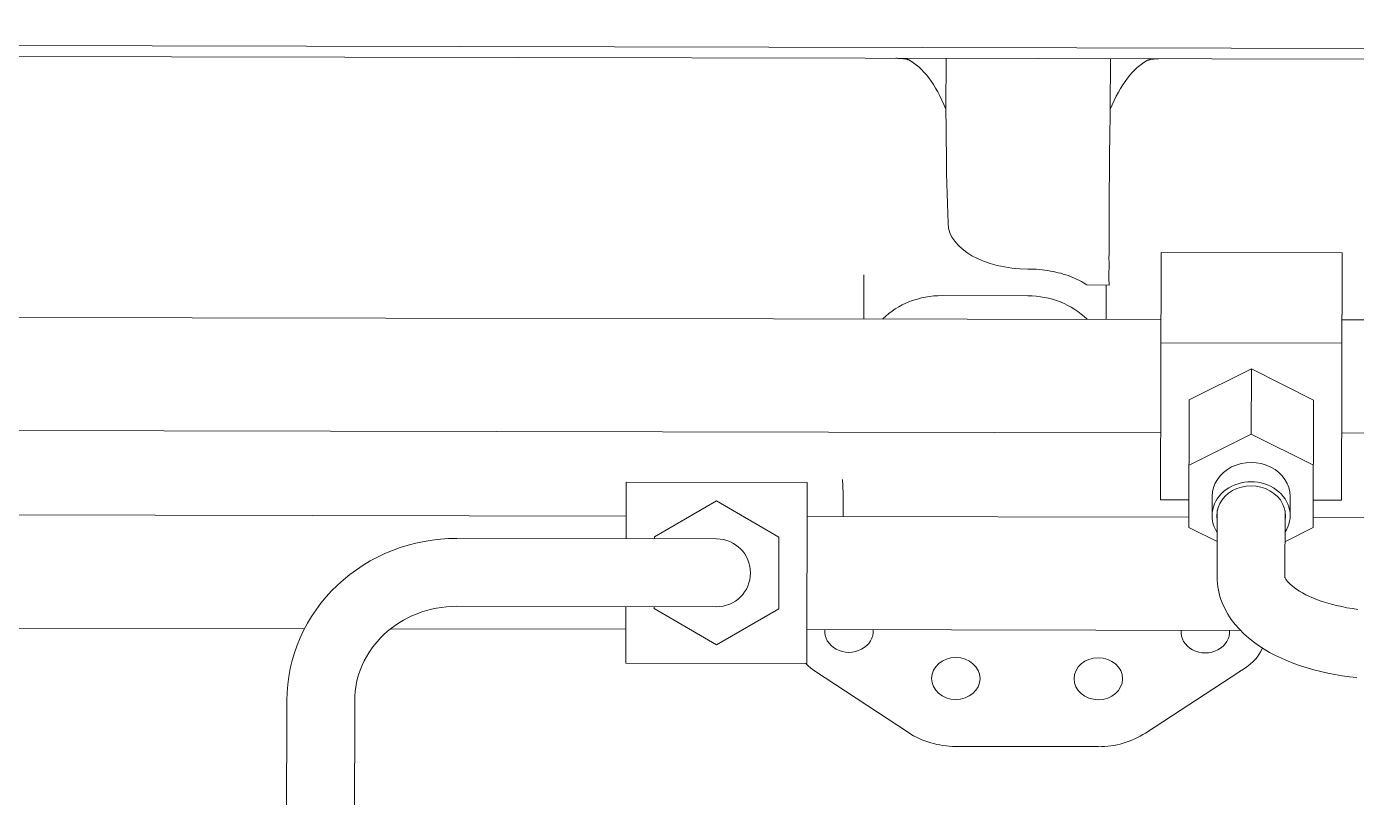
# Model space of a CAD drawing. Extents: x 766778 to 845620, y 133762 to 209800.
# Drawn here: x 785835.6 to 786022.2, y 191185.2 to 191293.3 of the extents above; entities that cross this region are included whole.
import ezdxf

# ---------------------------------------------------------------- set-up
doc = ezdxf.new("R2010")
doc.units = 0
doc.header["$MEASUREMENT"] = 0
doc.layers.get('0').update_dxf_attribs({"color": 1, "linetype": 'CONTINUOUS'})
doc.layers.add('LA-4748_SHOWN', color=2, linetype='CONTINUOUS', lineweight=53)

# ---------------------------------------------------------------- blocks, each defined once
blk = doc.blocks.new('ENGINE')
at = {"layer": 'LA-4748_SHOWN', "color": 252, "lineweight": 5}
for p, q in [((943551.65, 205991.11), (945316.13, 205981.2)), ((944742.82, 205982.85), (945050.34, 205981.23)), ((944909.58, 205981.97), (944909.48, 205981.97)), ((944909.67, 205981.97), (944909.58, 205981.97)), ((944909.77, 205981.96), (944909.67, 205981.97)), ((944909.86, 205981.96), (944909.77, 205981.96)), ((944909.96, 205981.96), (944909.86, 205981.96)), ((944910.05, 205981.95), (944909.96, 205981.96)), ((944910.15, 205981.95), (944910.05, 205981.95)), ((944910.24, 205981.94), (944910.15, 205981.95)), ((944910.33, 205981.93), (944910.24, 205981.94)), ((944910.42, 205981.92), (944910.33, 205981.93)), ((944910.5, 205981.91), (944910.42, 205981.92)), ((944910.58, 205981.9), (944910.5, 205981.91)), ((944910.66, 205981.89), (944910.58, 205981.9)), ((944910.74, 205981.88), (944910.66, 205981.89)), ((944910.81, 205981.87), (944910.74, 205981.88)), ((944910.87, 205981.86), (944910.81, 205981.87)), ((944910.94, 205981.84), (944910.87, 205981.86)), ((944911, 205981.83), (944910.94, 205981.84)), ((944911.06, 205981.82), (944911, 205981.83)), ((944911.11, 205981.8), (944911.06, 205981.82)), ((944911.17, 205981.78), (944911.11, 205981.8)), ((944911.21, 205981.76), (944911.17, 205981.78)), ((944911.26, 205981.75), (944911.21, 205981.76)), ((944911.3, 205981.73), (944911.26, 205981.75)), ((944916.52, 205981.93), (944916.48, 205974.82)), ((944939.58, 205981.81), (944939.54, 205974.7)), ((944945.01, 205981.63), (944944.96, 205981.62)), ((944945.06, 205981.65), (944945.01, 205981.63)), ((944945.11, 205981.66), (944945.06, 205981.65)), ((944945.17, 205981.67), (944945.11, 205981.66)), ((944945.22, 205981.68), (944945.17, 205981.67)), ((944945.28, 205981.69), (944945.22, 205981.68)), ((944945.34, 205981.7), (944945.28, 205981.69)), ((944945.41, 205981.71), (944945.34, 205981.7)), ((944945.48, 205981.72), (944945.41, 205981.71)), ((944945.55, 205981.73), (944945.48, 205981.72)), ((944945.62, 205981.74), (944945.55, 205981.73)), ((944945.69, 205981.74), (944945.62, 205981.74)), ((944945.77, 205981.75), (944945.69, 205981.74)), ((944945.85, 205981.75), (944945.77, 205981.75)), ((944945.93, 205981.76), (944945.85, 205981.75)), ((944946.01, 205981.76), (944945.93, 205981.76)), ((944946.1, 205981.77), (944946.01, 205981.76)), ((944946.18, 205981.77), (944946.1, 205981.77)), ((944946.27, 205981.77), (944946.18, 205981.77)), ((944946.35, 205981.78), (944946.27, 205981.77)), ((944944.84, 205981.57), (944944.81, 205981.56)), ((944944.88, 205981.59), (944944.84, 205981.57)), ((944944.92, 205981.6), (944944.88, 205981.59)), ((944944.96, 205981.62), (944944.92, 205981.6)), ((944916.72, 205958.77), (944916.54, 205965.8)), ((944939.33, 205958.26), (944939.32, 205957.91)), ((944939.32, 205957.91), (944939.32, 205957.55)), ((944939.32, 205957.55), (944939.32, 205957.19)), ((944939.31, 205955.76), (944939.3, 205955.41)), ((944939.32, 205956.83), (944939.31, 205956.47)), ((944939.31, 205956.47), (944939.31, 205956.11)), ((944939.31, 205956.11), (944939.31, 205955.76)), ((944939.32, 205957.19), (944939.32, 205956.83)), ((944939.3, 205954.36), (944939.29, 205954.02)), ((944939.29, 205954.02), (944939.29, 205953.68)), ((944939.29, 205953.68), (944939.29, 205953.34)), ((944939.3, 205955.41), (944939.3, 205955.06)), ((944939.3, 205955.06), (944939.3, 205954.71)), ((944939.3, 205954.71), (944939.3, 205954.36)), ((944946.42, 205919.93), (944946.6, 205954.62)), ((944946.6, 205954.62), (944972, 205954.49)), ((944971.82, 205919.79), (944972, 205954.49)), ((944928.28, 205952.35), (944927.9, 205952.35)), ((944928.68, 205952.33), (944928.28, 205952.35)), ((944929.08, 205952.31), (944928.68, 205952.33)), ((944929.49, 205952.28), (944929.08, 205952.31)), ((944929.9, 205952.23), (944929.49, 205952.28)), ((944930.3, 205952.18), (944929.9, 205952.23)), ((944930.7, 205952.12), (944930.3, 205952.18)), ((944931.08, 205952.06), (944930.7, 205952.12)), ((944931.46, 205951.98), (944931.08, 205952.06)), ((944931.82, 205951.91), (944931.46, 205951.98)), ((944932.17, 205951.82), (944931.82, 205951.91)), ((944932.51, 205951.73), (944932.17, 205951.82)), ((944939.29, 205952.33), (944939.28, 205951.99)), ((944939.28, 205951.99), (944939.28, 205951.66)), ((944939.29, 205953.34), (944939.29, 205953)), ((944939.29, 205953), (944939.29, 205952.66)), ((944939.29, 205952.66), (944939.29, 205952.33)), ((944904.85, 205945.43), (944904.88, 205951.61)), ((944932.86, 205951.63), (944932.51, 205951.73)), ((944933.21, 205951.52), (944932.86, 205951.63)), ((944933.55, 205951.4), (944933.21, 205951.52)), ((944933.88, 205951.27), (944933.55, 205951.4)), ((944934.21, 205951.14), (944933.88, 205951.27)), ((944934.53, 205951), (944934.21, 205951.14)), ((944934.83, 205950.86), (944934.53, 205951)), ((944935.13, 205950.71), (944934.83, 205950.86)), ((944935.41, 205950.56), (944935.13, 205950.71)), ((944935.68, 205950.4), (944935.41, 205950.56)), ((944935.93, 205950.24), (944935.68, 205950.4)), ((944936.17, 205950.08), (944935.93, 205950.24)), ((944936.17, 205950.08), (944939.28, 205950.06)), ((944938.86, 205945.26), (944938.89, 205950.06)), ((944939.28, 205951.66), (944939.28, 205951.33)), ((944939.28, 205951.33), (944939.28, 205951)), ((944939.28, 205951), (944939.28, 205950.68)), ((944939.28, 205950.68), (944939.28, 205950.37)), ((944939.28, 205950.37), (944939.28, 205950.06)), ((944915.87, 205948.66), (944927.88, 205948.6)), ((944946.55, 205945.21), (944701.96, 205946.5)), ((945216.55, 205943.79), (944971.95, 205945.08)), ((944946.54, 205941.92), (944971.94, 205941.79)), ((944959.22, 205938.24), (944950.47, 205933.92)), ((944959.22, 205938.24), (944959.17, 205929.09)), ((944967.93, 205933.83), (944959.22, 205938.24)), ((944950.37, 205916.04), (944950.47, 205933.92)), ((944967.83, 205915.95), (944967.93, 205933.83)), ((944946.47, 205929.33), (944701.87, 205930.62)), ((944959.17, 205929.09), (944950.42, 205924.77)), ((944967.88, 205924.68), (944959.17, 205929.09)), ((945216.47, 205927.91), (944971.87, 205929.2)), ((944871.43, 205922.66), (944871.39, 205914.72)), ((944871.43, 205922.66), (944896.83, 205922.52)), ((944896.83, 205922.52), (944896.7, 205897.12)), ((944901.8, 205922.79), (944901.8, 205922.91)), ((944901.81, 205922.67), (944901.8, 205922.79)), ((944901.81, 205922.55), (944901.81, 205922.67)), ((944901.82, 205922.42), (944901.81, 205922.55)), ((944901.83, 205922.29), (944901.82, 205922.42)), ((944901.83, 205922.17), (944901.83, 205922.29)), ((944901.84, 205922.03), (944901.83, 205922.17)), ((944901.84, 205921.9), (944901.84, 205922.03)), ((944901.85, 205921.77), (944901.84, 205921.9)), ((944901.85, 205921.64), (944901.85, 205921.77)), ((944901.85, 205921.51), (944901.85, 205921.64)), ((944901.86, 205921.39), (944901.85, 205921.51)), ((944901.86, 205921.26), (944901.86, 205921.39)), ((944901.87, 205921.14), (944901.86, 205921.26)), ((944901.87, 205921.02), (944901.87, 205921.14)), ((944901.87, 205920.91), (944901.87, 205921.02)), ((944901.87, 205920.79), (944901.87, 205920.91)), ((944901.88, 205920.69), (944901.87, 205920.79)), ((944901.87, 205917.74), (944901.88, 205920.17)), ((944901.88, 205920.59), (944901.88, 205920.69)), ((944901.88, 205920.49), (944901.88, 205920.59)), ((944901.88, 205920.4), (944901.88, 205920.49)), ((944901.88, 205920.32), (944901.88, 205920.4)), ((944901.88, 205920.24), (944901.88, 205920.32)), ((944901.88, 205920.17), (944901.88, 205920.24)), ((944953.62, 205917.69), (944953.64, 205920.39)), ((944964.59, 205917.63), (944964.61, 205920.33)), ((944871.41, 205917.9), (944697.84, 205918.81)), ((944884.12, 205919.97), (944875.36, 205914.98)), ((944892.82, 205914.88), (944884.12, 205919.97)), ((944946.42, 205919.93), (944950.39, 205919.91)), ((944954.35, 205918.37), (944954.3, 205909.08)), ((944963.87, 205918.32), (944963.82, 205909.03)), ((944967.85, 205919.81), (944971.82, 205919.79)), ((944950.38, 205917.48), (944896.81, 205917.76)), ((945141.41, 205916.48), (944967.84, 205917.39)), ((944844.19, 205914.62), (944843.04, 205914.44)), ((944845.33, 205914.75), (944844.19, 205914.62)), ((944846.49, 205914.82), (944845.33, 205914.75)), ((944847.64, 205914.84), (944846.49, 205914.82)), ((944847.64, 205914.84), (944884.09, 205914.65)), ((944875.36, 205914.98), (944875.36, 205914.7)), ((944892.77, 205904.8), (944892.82, 205914.88)), ((944950.37, 205916.04), (944954.33, 205914.03)), ((944963.85, 205913.98), (944967.83, 205915.95)), ((944837.54, 205912.75), (944836.5, 205912.26)), ((944838.61, 205913.19), (944837.54, 205912.75)), ((944839.69, 205913.58), (944838.61, 205913.19)), ((944840.8, 205913.92), (944839.69, 205913.58)), ((944841.91, 205914.2), (944840.8, 205913.92)), ((944843.04, 205914.44), (944841.91, 205914.2)), ((944834.5, 205911.14), (944833.54, 205910.51)), ((944835.49, 205911.72), (944834.5, 205911.14)), ((944836.5, 205912.26), (944835.49, 205911.72)), ((944831.72, 205909.11), (944830.87, 205908.35)), ((944832.61, 205909.83), (944831.72, 205909.11)), ((944833.54, 205910.51), (944832.61, 205909.83)), ((944954.3, 205909.08), (944954.31, 205908.61)), ((944963.82, 205909.03), (944963.82, 205909.01)), ((944963.82, 205909.01), (944963.83, 205908.97)), ((944963.83, 205908.97), (944963.85, 205908.92)), ((944963.85, 205908.92), (944963.89, 205908.84)), ((944830.05, 205907.55), (944829.28, 205906.71)), ((944830.87, 205908.35), (944830.05, 205907.55)), ((944954.31, 205908.61), (944954.35, 205908.14)), ((944954.35, 205908.14), (944954.4, 205907.68)), ((944954.4, 205907.68), (944954.48, 205907.22)), ((944954.48, 205907.22), (944954.58, 205906.77)), ((944963.89, 205908.84), (944963.95, 205908.73)), ((944963.95, 205908.73), (944964.05, 205908.59)), ((944964.05, 205908.59), (944964.18, 205908.42)), ((944964.18, 205908.42), (944964.35, 205908.22)), ((944964.35, 205908.22), (944964.56, 205908.01)), ((944964.56, 205908.01), (944964.82, 205907.78)), ((944964.82, 205907.78), (944965.12, 205907.54)), ((944965.12, 205907.54), (944965.47, 205907.29)), ((944965.47, 205907.29), (944965.86, 205907.04)), ((944965.86, 205907.04), (944966.29, 205906.79)), ((944828.55, 205905.83), (944827.86, 205904.92)), ((944829.28, 205906.71), (944828.55, 205905.83)), ((944845.46, 205905.18), (944844.76, 205905.07)), ((944846.17, 205905.26), (944845.46, 205905.18)), ((944846.88, 205905.31), (944846.17, 205905.26)), ((944847.59, 205905.32), (944846.88, 205905.31)), ((944847.59, 205905.32), (944884.04, 205905.13)), ((944871.34, 205905.2), (944871.3, 205897.26)), ((944875.31, 205905.18), (944875.31, 205904.9)), ((944954.58, 205906.77), (944954.69, 205906.32)), ((944954.69, 205906.32), (944954.83, 205905.89)), ((944954.83, 205905.89), (944954.99, 205905.46)), ((944954.99, 205905.46), (944955.36, 205904.63)), ((944966.29, 205906.79), (944966.76, 205906.53)), ((944966.76, 205906.53), (944967.27, 205906.29)), ((944967.27, 205906.29), (944967.82, 205906.05)), ((944967.82, 205906.05), (944968.4, 205905.82)), ((944968.4, 205905.82), (944969.02, 205905.59)), ((944969.02, 205905.59), (944969.67, 205905.39)), ((944969.67, 205905.39), (944970.34, 205905.19)), ((944970.34, 205905.19), (944971.04, 205905.01)), ((944827.23, 205903.98), (944826.64, 205903.01)), ((944827.86, 205904.92), (944827.23, 205903.98)), ((944840.14, 205903.42), (944839.54, 205903.06)), ((944840.75, 205903.74), (944840.14, 205903.42)), ((944841.39, 205904.04), (944840.75, 205903.74)), ((944842.03, 205904.31), (944841.39, 205904.04)), ((944842.7, 205904.55), (944842.03, 205904.31)), ((944843.37, 205904.75), (944842.7, 205904.55)), ((944844.06, 205904.93), (944843.37, 205904.75)), ((944844.76, 205905.07), (944844.06, 205904.93)), ((944875.31, 205904.9), (944884.01, 205899.81)), ((944884.01, 205899.81), (944892.77, 205904.8)), ((944955.36, 205904.63), (944955.79, 205903.84)), ((944955.79, 205903.84), (944956.27, 205903.09)), ((944971.04, 205905.01), (944971.77, 205904.85)), ((944971.77, 205904.85), (944972.51, 205904.7)), ((944972.51, 205904.7), (944973.28, 205904.57)), ((944973.28, 205904.57), (944974.05, 205904.46)), ((944826.22, 205902.25), (944760.79, 205902.6)), ((944826.1, 205902.01), (944825.61, 205900.98)), ((944826.64, 205903.01), (944826.1, 205902.01)), ((944837.37, 205901.4), (944836.89, 205900.93)), ((944837.88, 205901.85), (944837.37, 205901.4)), ((944838.41, 205902.28), (944837.88, 205901.85)), ((944871.33, 205902.02), (944838.3, 205902.19)), ((944838.96, 205902.68), (944838.41, 205902.28)), ((944839.54, 205903.06), (944838.96, 205902.68)), ((944957.54, 205901.56), (944896.73, 205901.88)), ((944956.27, 205903.09), (944956.81, 205902.38)), ((944956.81, 205902.38), (944957.4, 205901.72)), ((944957.4, 205901.72), (944958.02, 205901.09)), ((944825.18, 205899.94), (944824.8, 205898.87)), ((944825.61, 205900.98), (944825.18, 205899.94)), ((944836.01, 205899.92), (944835.61, 205899.39)), ((944836.44, 205900.43), (944836.01, 205899.92)), ((944836.89, 205900.93), (944836.44, 205900.43)), ((944958.02, 205901.09), (944958.68, 205900.5)), ((944958.68, 205900.5), (944959.37, 205899.95)), ((944959.37, 205899.95), (944960.1, 205899.42)), ((944824.47, 205897.78), (944824.21, 205896.68)), ((944824.8, 205898.87), (944824.47, 205897.78)), ((944834.59, 205897.71), (944834.31, 205897.12)), ((944834.9, 205898.28), (944834.59, 205897.71)), ((944835.24, 205898.84), (944834.9, 205898.28)), ((944835.61, 205899.39), (944835.24, 205898.84)), ((944960.1, 205899.42), (944960.86, 205898.93)), ((944960.86, 205898.93), (944961.64, 205898.47)), ((944961.64, 205898.47), (944962.46, 205898.04)), ((944962.46, 205898.04), (944963.3, 205897.64)), ((944824.21, 205896.68), (944824, 205895.57)), ((944833.85, 205895.91), (944833.66, 205895.3)), ((944834.06, 205896.52), (944833.85, 205895.91)), ((944834.31, 205897.12), (944834.06, 205896.52)), ((944871.3, 205897.26), (944896.7, 205897.12)), ((944910.91, 205887.4), (944897.76, 205896.12)), ((944957.43, 205895.81), (944944.19, 205887.22)), ((944963.3, 205897.64), (944964.16, 205897.26)), ((944964.16, 205897.26), (944965.05, 205896.91)), ((944965.05, 205896.91), (944965.96, 205896.58)), ((944965.96, 205896.58), (944966.89, 205896.28)), ((944966.89, 205896.28), (944967.84, 205896.01)), ((944967.84, 205896.01), (944968.8, 205895.76)), ((944823.84, 205894.45), (944823.75, 205893.32)), ((944824, 205895.57), (944823.84, 205894.45)), ((944833.39, 205894.05), (944833.31, 205893.41)), ((944833.51, 205894.67), (944833.39, 205894.05)), ((944833.66, 205895.3), (944833.51, 205894.67)), ((944968.8, 205895.76), (944969.79, 205895.53)), ((944969.79, 205895.53), (944970.79, 205895.34)), ((944970.79, 205895.34), (944971.8, 205895.16)), ((944971.8, 205895.16), (944972.82, 205895.02)), ((944972.82, 205895.02), (944973.85, 205894.9)), ((944822.91, 205739.84), (944823.71, 205892.19)), ((944823.75, 205893.32), (944823.71, 205892.19)), ((944832.74, 205799.05), (944833.23, 205892.14)), ((944833.25, 205892.78), (944833.23, 205892.14)), ((944833.31, 205893.41), (944833.25, 205892.78)), ((944937.54, 205885.33), (944917.54, 205885.43))]:
    blk.add_line(p, q, dxfattribs=at)
blk.add_arc((944884.07, 205909.89), 4.76, 269.6986, 89.6986, dxfattribs=at)
for centre, major_axis, ratio, start_param, end_param in [((944908.96, 205956.81), (-0.13, -25.5), 0.412142, 2.357709, 2.930473), ((944946.87, 205956.61), (0.13, 25.5), 0.412144, 0.210188, 0.783877), ((944916.07, 205956.77), (-0.13, -25.5), 0.017456, 1.973258, 2.357709), ((944939.76, 205956.64), (0.13, 25.5), 0.017455, 0.783877, 1.507332), ((944916.57, 205967.54), (0.01, 2), 0.017456, 1.973258, 2.617994), ((944927.93, 205958.82), (-11.21, 0.06), 0.57735, 0.017453, 1.571268), ((944915.82, 205939.14), (11, -0.06), 0.866025, 1.570793, 2.427362), ((944927.83, 205939.07), (11, -0.06), 0.866025, 0.714231, 1.570777), ((944959.12, 205920.36), (5.48, -0.03), 0.866025, 0, 3.141593), ((944959.11, 205917.66), (-5.48, 0.03), 0.866025, 2.621597, 6.803181), ((944959.11, 205917.66), (4.82, -0.03), 0.866025, 6.118857, 9.589106), ((944902.62, 205901.62), (3.4, -0.02), 0.866025, 3.062464, 6.362314), ((944952.62, 205901.36), (3.4, -0.02), 0.866025, 3.062464, 6.362314), ((944953.46, 205901.55), (7.72, -0.04), 0.866025, 5.256021, 5.908866), ((944902.62, 205901.62), (-8, 0.04), 0.866025, 0.71249, 0.922462), ((944917.59, 205894.95), (-10.99, 0.06), 0.866025, 0.922462, 1.570783), ((944937.59, 205894.84), (-10.99, 0.06), 0.866025, 1.570796, 2.219144)]:
    blk.add_ellipse(centre, major_axis=major_axis, ratio=ratio, start_param=start_param, end_param=end_param, dxfattribs=at)
for centre in [(944917.59, 205894.96), (944937.59, 205894.85)]:
    blk.add_ellipse(centre, major_axis=(-3.4, 0.02), ratio=0.866025, dxfattribs=at)

msp = doc.modelspace()

# ---------------------------------------------------------------- block references
at = {"color": 7, "linetype": 'Continuous', "rotation": 0.1984573570547499}
msp.add_blockref('ENGINE', (-158232.80366, -17964.77499), dxfattribs=at)

doc.saveas('drawing.dxf')
